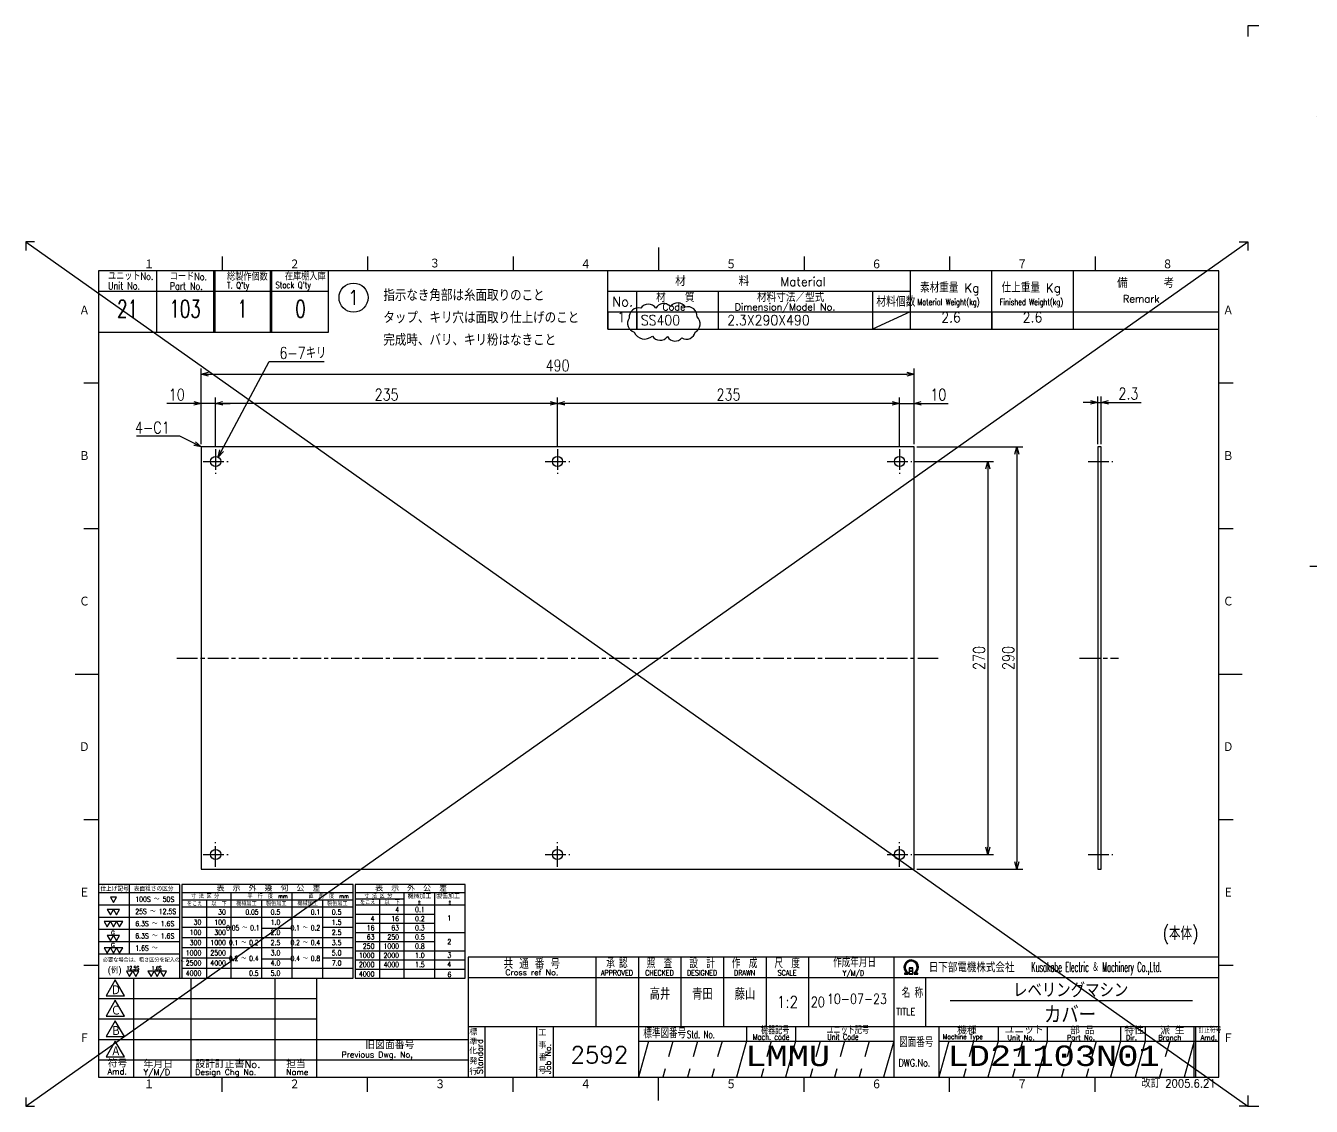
# Model space of a CAD drawing. Extents: x 0 to 1890, y 0 to 742.
# Drawn here: x 0 to 884, y 0 to 742 of the extents above; entities that cross this region are included whole.
import ezdxf
from ezdxf.enums import TextEntityAlignment as Align

# ---------------------------------------------------------------- set-up
doc = ezdxf.new("R2010")
doc.units = 0
doc.header["$LTSCALE"] = 2.82842
doc.linetypes.add('GEN3A', pattern=[3.5, 2, -1.5])
doc.linetypes.add('GEN7A', pattern=[7.5, 5, -0.75, 1, -0.75])
doc.layers.get('0').update_dxf_attribs({"linetype": 'CONTINUOUS'})
doc.layers.get('DEFPOINTS').update_dxf_attribs({"linetype": 'CONTINUOUS'})
for name, color, linetype in [('2', 5, 'CONTINUOUS'), ('4', 3, 'CONTINUOUS'), ('5', 3, 'CONTINUOUS'), ('6', 52, 'CONTINUOUS'), ('7A', 4, 'GEN7A'), ('8', 1, 'CONTINUOUS'), ('RAHM2', 1, 'CONTINUOUS'), ('RAHM3', 52, 'CONTINUOUS')]:
    doc.layers.add(name, color=color, linetype=linetype)
doc.styles.add('DIMENSION', font='monotxt.shx', dxfattribs={"bigfont": 'bigfont.shx'})
doc.styles.get("Standard").update_dxf_attribs({"font": 'romans.shx', "width": 0.8, "bigfont": 'extfont.shx'})
doc.dimstyles.new('GEN-ISO', dxfattribs={"dimscale": 2, "dimtxt": 4, "dimasz": 2.5, "dimexe": 2, "dimexo": 1, "dimgap": 1, "dimtad": 3, "dimdec": 3, "dimrnd": 0.001, "dimdsep": 46, "dimtxsty": 'Standard', "dimblk": 'OPEN30', "dimcen": 0, "dimclrt": 52, "dimadec": 0, "dimazin": 0, "dimtp": 0.1, "dimtm": 0.1, "dimtfac": 0.6, "dimtdec": 3, "dimtmove": 0, "dimatfit": 3, "dimldrblk": 'OPEN30', "dimfxl": 1, "dimarcsym": 0})

# ---------------------------------------------------------------- blocks, each defined once
blk = doc.blocks.new('1A3ﾌﾞﾋﾝ')
at = {"layer": 'RAHM2', "color": 5, "linetype": 'Continuous'}
for p, q in [((3, 297), (0, 297)), ((0, 297), (0, 294)), ((417, 297), (420, 297)), ((420, 297), (420, 294)), ((217.5, 295), (217.5, 287)), ((67.5, 292), (67.5, 287)), ((117.5, 292), (117.5, 287)), ((167.5, 292), (167.5, 287)), ((267.5, 292), (267.5, 287)), ((317.5, 292), (317.5, 287)), ((367.5, 292), (367.5, 287)), ((410, 287), (25, 287)), ((25, 287), (25, 10)), ((104, 266), (104, 287)), ((410, 10), (410, 287)), ((25, 266), (64.5, 266)), ((64.5, 266), (104, 266)), ((20, 248.5), (25, 248.5)), ((410, 248.5), (415, 248.5)), ((20, 198.5), (25, 198.5)), ((410, 198.5), (415, 198.5)), ((17, 148.5), (25, 148.5)), ((410, 148.5), (418, 148.5)), ((20, 98.5), (25, 98.5)), ((410, 98.5), (415, 98.5)), ((20, 48.5), (25, 48.5)), ((410, 48.5), (415, 48.5)), ((25, 10), (410, 10)), ((67.5, 5), (67.5, 10)), ((117.5, 5), (117.5, 10)), ((217.5, 2), (217.5, 10)), ((267.5, 5), (267.5, 10)), ((317.5, 5), (317.5, 10)), ((367.5, 5), (367.5, 10)), ((0, 3), (0, 0)), ((0, 0), (3, 0)), ((420, 0), (417, 0)), ((420, 3), (420, 0))]:
    blk.add_line(p, q, dxfattribs=at)
at = {"layer": 'RAHM2', "color": 7, "linetype": 'Continuous'}
for p, q in [((45, 287), (45, 266)), ((64.5, 287), (64.5, 266)), ((65, 287), (65, 266)), ((84, 287), (84, 266)), ((84.5, 287), (84.5, 266)), ((200, 267), (200, 287)), ((304, 287), (304, 267)), ((332, 267), (332, 287)), ((360, 287), (360, 267)), ((25, 280), (64.5, 280)), ((64.5, 280), (104, 280)), ((200, 280), (304, 280)), ((210, 267), (210, 280)), ((238, 280), (238, 267)), ((291, 280), (291, 267)), ((200, 273), (410, 273)), ((304, 273), (291, 267)), ((200, 267), (410, 267)), ((195.93, 51.26), (195.93, 27.42)), ((210.55, 51.26), (210.55, 10)), ((225.18, 51.26), (225.18, 27.42)), ((239.8, 51.26), (239.8, 27.42)), ((254.43, 51.26), (254.43, 27.42)), ((269.05, 51.26), (269.05, 27.42)), ((298.3, 51.26), (298.3, 10)), ((25, 44), (100, 44)), ((37, 44), (37, 10)), ((56.8, 44), (56.8, 10)), ((85.6, 44), (85.6, 10)), ((100, 10), (100, 44)), ((152.05, 44.26), (410, 44.26)), ((269.05, 44.26), (269.05, 27.42)), ((298.3, 44.26), (298.3, 44.26)), ((309.17, 44.26), (309.17, 27.42)), ((25, 37), (100, 37)), ((25, 30), (100, 30)), ((152.05, 27.42), (410, 27.42)), ((157.77, 27.42), (157.77, 10)), ((175.59, 27.42), (175.59, 10)), ((181.3, 27.42), (181.3, 10)), ((247.73, 27.42), (247.73, 22.42)), ((264.59, 27.42), (264.59, 22.42)), ((313.83, 27.42), (313.83, 10)), ((334.15, 27.42), (334.15, 22.42)), ((351, 27.42), (351, 22.42)), ((376.29, 27.42), (376.29, 22.42)), ((384.72, 27.42), (384.72, 22.42)), ((401.57, 10), (401.57, 27.42)), ((402.07, 10), (402.07, 27.42)), ((25, 23), (100, 23)), ((100, 23), (152.05, 23)), ((210.55, 22.42), (298.3, 22.42)), ((313.83, 22.42), (410, 22.42)), ((25, 16), (100, 16)), ((100, 16), (152.05, 16)), ((167.5, 5), (167.5, 10))]:
    blk.add_line(p, q, dxfattribs=at)
at = {"layer": 'RAHM2', "color": 3, "linetype": 'Continuous'}
for p, q in [((317.73, 36.35), (401.03, 36.35)), ((214.02, 22.42), (210.55, 10)), ((247.73, 22.42), (244.26, 10)), ((264.59, 22.42), (261.12, 10)), ((298.3, 22.42), (294.83, 10)), ((334.15, 22.42), (330.68, 10)), ((351, 22.42), (347.54, 10)), ((376.29, 22.42), (372.82, 10)), ((384.72, 22.42), (381.25, 10))]:
    blk.add_line(p, q, dxfattribs=at)
at = {"layer": 'RAHM2', "color": 3, "linetype": 'GEN3A'}
for p, q in [((222.44, 22.42), (218.98, 10)), ((230.87, 22.42), (227.41, 10)), ((239.3, 22.42), (235.84, 10)), ((256.16, 22.42), (252.69, 10)), ((273.01, 22.42), (269.55, 10)), ((281.44, 22.42), (277.98, 10)), ((289.87, 22.42), (286.41, 10)), ((325.72, 22.42), (322.25, 10)), ((342.57, 22.42), (339.11, 10)), ((359.43, 22.42), (355.97, 10)), ((367.86, 22.42), (364.39, 10)), ((393.14, 22.42), (389.68, 10))]:
    blk.add_line(p, q, dxfattribs=at)
at = {"layer": 'RAHM2', "color": 5, "linetype": 'Continuous'}
blk.add_lwpolyline([(410, 51.26), (152.05, 51.26), (152.05, 10)], dxfattribs=at)
at = {"layer": 'RAHM2', "color": 7, "linetype": 'Continuous'}
for points in [[(302.02, 45.4), (303.22, 45.4), (303.22, 46.01)], [(303.62, 47.51), (303.62, 45.4), (304.92, 45.4), (304.92, 47.51), (303.62, 47.51)], [(303.77, 47.36), (303.77, 46.53), (304.77, 46.53), (304.77, 47.36), (303.77, 47.36)], [(304.77, 46.38), (304.77, 45.55), (303.77, 45.55), (303.77, 46.38), (304.77, 46.38)], [(305.32, 45.98), (305.32, 45.4), (306.58, 45.4), (306.58, 45.75), (305.85, 45.75), (305.85, 45.8)], [(302.02, 45.58), (302.97, 45.58), (302.97, 45.91)], [(302.72, 45.82), (302.72, 45.75), (302.02, 45.75), (302.02, 45.4)], [(305.57, 45.87), (305.57, 45.58), (306.58, 45.58)]]:
    blk.add_lwpolyline(points, dxfattribs=at)
for points in [[(30.79, 43.41), (27.65, 37.97), (33.92, 37.97)], [(30.79, 36.41), (27.65, 30.97), (33.92, 30.97)], [(30.79, 29.41), (27.65, 23.97), (33.92, 23.97)], [(30.79, 22.41), (27.65, 16.97), (33.92, 16.97)]]:
    blk.add_lwpolyline(points, close=True, dxfattribs=at)
at = {"layer": 'RAHM2', "color": 3, "linetype": 'Continuous'}
for points in [[(317.29, 22.42), (313.83, 10)], [(401.57, 22.42), (401.57, 22.42), (398.11, 10)]]:
    blk.add_lwpolyline(points, dxfattribs=at)
at = {"layer": 'RAHM2', "color": 7, "linetype": 'Continuous'}
for radius, start, end in [(2.5, 308.2706, 230.8952), (2.28, 303.9949, 234.4013), (2.06, 299.8294, 238.4756)]:
    blk.add_arc((304.3, 47.76), radius, start, end, dxfattribs=at)
at = {"layer": '4', "width": 0.9}
blk.add_text('改訂 2005.6.21', height=2.8, dxfattribs=at).set_placement((408.91, 6.44), align=Align.RIGHT)
at = {"layer": 'RAHM2', "color": 5, "linetype": 'Continuous'}
for s, p in [('１', (40.6, 287.58)), ('２', (90.6, 287.58)), ('４', (190.6, 287.58)), ('５', (240.6, 287.58)), ('６', (290.6, 287.58)), ('７', (340.6, 287.58)), ('８', (390.6, 287.58)), ('Ａ', (18.36, 271.74)), ('Ａ', (411.44, 271.74)), ('Ｂ', (18.36, 221.74)), ('Ｂ', (411.44, 221.74)), ('Ｃ', (18.36, 171.74)), ('Ｃ', (411.44, 171.74)), ('Ｄ', (18.36, 121.74)), ('Ｄ', (411.44, 121.74)), ('Ｅ', (18.36, 71.74)), ('Ｅ', (411.44, 71.74)), ('Ｆ', (18.36, 21.74)), ('Ｆ', (411.44, 21.74)), ('１', (40.6, 5.87)), ('２', (90.6, 5.87)), ('３', (140.6, 5.87)), ('４', (190.6, 5.87)), ('５', (240.6, 5.87)), ('６', (290.6, 5.87)), ('７', (340.6, 5.87))]:
    blk.add_text(s, height=3.31, dxfattribs=at).set_placement(p)
blk.add_text('３', height=3.31, dxfattribs=at).set_placement((140.6, 289.58), align=Align.MIDDLE)
at = {"layer": 'RAHM2', "color": 7, "linetype": 'Continuous'}
for s, height, width, p in [('ユニットNo.', 2.5, 0.8, (28.29, 283.92)), ('コードNo.', 2.5, 0.8, (49.52, 283.81)), ('総製作個数', 2.5, 0.8, (69.17, 283.72)), ('在庫棚入庫', 2.5, 0.8, (89.08, 283.82)), ('Unit No.', 2.5, 0.8, (28.29, 280.64)), ('Part No.', 2.5, 0.8, (49.52, 280.53)), ("T. Q'ty", 2.2, 0.8, (69.17, 280.96)), ("Stock Q'ty", 2.2, 0.8, (85.8, 281.06)), ('材料個数', 3, 0.8, (292.32, 274.79)), ('Material Weight(kg)', 2.2, 0.68, (306.37, 275.25)), ('Finished Weight(kg)', 2.2, 0.68, (334.74, 275.25)), ('作成年月日', 3, 0.7, (277.49, 47.82)), ('Kusakabe Electric ＆ Machinery Co.,Ltd.', 3.3108, 0.5, (345.56, 46.19)), ('Y/M/D', 1.8, 0.8, (280.79, 44.87)), ('名 称', 3, 0.7, (301.06, 37.33)), ('20', 3.5, 0.8, (269.81, 34.08)), ('TITLE', 2.5, 0.8, (299.18, 31.25)), ('標準図番号', 3, 0.7, (212.26, 23.44)), ('Std. No.', 2.5, 0.7, (227.23, 23.44)), ('Mach. code', 2, 0.7, (249.86, 22.83)), ('機器記号', 2.5, 0.7, (252.65, 24.77)), ('ユニット記号', 2.5, 0.7, (275.14, 24.85)), ('Unit Code', 2, 0.7, (275.45, 22.83)), ('Machine Type', 1.7, 0.9, (315.15, 23.05)), ('訂正符号', 2, 0.7, (403.01, 25.16)), ('図面番号', 3, 0.7, (300.15, 20.37))]:
    blk.add_text(s, height=height, dxfattribs=dict(at, width=width)).set_placement(p)
for s, height, p in [('材\u3000\u3000\u3000\u3000\u3000料', 3.311, (223.18, 281.82)), ('Material', 3, (259.34, 281.82)), ('素材重量 Kg', 3, (307.35, 279.63)), ('仕上重量 Kg', 3, (335.35, 279.63)), ('備     考', 3.311, (375.08, 281.21)), ('材\u3000\u3000質', 3, (216.68, 276.39)), ('材料寸法／型式', 3, (251.33, 276.39)), ('No.', 3.311, (201.5, 274.82)), ('Code', 2.4, (218.82, 273.45)), ('Dimension/Model No.', 2.4, (243.65, 273.45)), ('Remark', 2.5, (377.03, 276.16)), ('Ｄ', 3.2, (29.23, 38.2)), ('Ｃ', 3.2, (29.23, 31.2)), ('Ｂ', 3.2, (29.23, 24.2)), ('標', 2, (152.44, 24.43)), ('工', 2, (176.15, 24.24)), ('機種', 2.4, (320.08, 24.76)), ('ユニット', 2.4, (336.39, 24.96)), ('部 品', 2.4, (358.93, 24.79)), ('特性', 2.4, (377.55, 24.78)), ('派 生', 2.4, (389.89, 24.72)), ('旧図面番号', 2.5, (116.71, 19.69)), ('準', 2, (152.47, 21.11)), ('事', 2, (176.17, 19.92)), ('Unit No.', 1.7, (337.39, 22.76)), ('Part No.', 1.7, (357.81, 22.76)), ('Dir.', 1.7, (378.09, 22.76)), ('Branch', 1.7, (389.24, 22.76)), ('Amd.', 1.7, (403.74, 22.76)), ('Ａ', 3.2, (29.23, 17.2)), ('Previous Dwg. No,', 2, (108.5, 16.75)), ('化', 2, (152.37, 17.95)), ('番', 2, (176.31, 15.76)), ('符号', 2.5, (28.17, 13.37)), ('年月日', 2.5, (40.49, 13.14)), ('設計訂正書No.', 2.5, (58.29, 13.18)), ('担当', 2.5, (89.5, 13.18)), ('発', 2, (152.46, 14.47)), ('Amd.', 2, (28.17, 10.93)), ('Y/M/D', 2, (40.49, 10.7)), ('Design Chg No.', 2, (58.29, 10.75)), ('Name', 2, (89.5, 10.75)), ('行', 2, (152.46, 10.82)), ('号', 2, (176.11, 11.28))]:
    blk.add_text(s, height=height, dxfattribs=at).set_placement(p)
for s, height, p in [('共 通 番 号', 3, (173.93, 49.14)), ('Cross ref No.', 2, (173.93, 46.01))]:
    blk.add_text(s, height=height, dxfattribs=at).set_placement(p, align=Align.MIDDLE)
for s, height, width, p in [('承 認', 3, 0.7, (203.18, 49.35)), ('照  査', 3, 0.7, (217.8, 49.35)), ('設  計', 3, 0.7, (232.43, 49.35)), ('作  成', 3, 0.7, (247.05, 49.35)), ('尺  度', 3, 0.7, (261.67, 49.35)), ('APPROVED', 1.8, 0.8, (203.18, 45.85)), ('CHECKED', 1.8, 0.8, (217.8, 45.85)), ('DESIGNED', 1.8, 0.8, (232.43, 45.85)), ('DRAWN', 1.8, 0.8, (247.05, 45.85)), ('SCALE', 1.8, 0.8, (261.67, 45.85)), ('DWG.No.', 2.5, 0.8, (305.41, 14.96))]:
    blk.add_text(s, height=height, dxfattribs=dict(at, width=width)).set_placement(p, align=Align.MIDDLE)
at = {"layer": 'RAHM2', "color": 7, "linetype": 'Continuous', "width": 0.844147}
blk.add_text('日下部電機株式会社', height=3.311, dxfattribs=at).set_placement((310.35, 46.06), (339.79, 46.06), align=Align.FIT)
at = {"layer": 'RAHM2', "color": 7, "linetype": 'Continuous'}
for s, p in [('Standard', (157.07, 11.05)), ('Job No.', (180.5, 11.05))]:
    blk.add_text(s, height=2, rotation=90, dxfattribs=at).set_placement(p)
at = {"layer": 'RAHM2', "color": 5, "linetype": 'Continuous', "width": 0.7}
for tag, p in [('HEADER3', (35, 274.01)), ('HEADER4', (54.75, 274)), ('HEADER15', (74.49, 274)), ('HEADER16', (94.43, 274))]:
    blk.add_attdef(tag, text='', height=6, dxfattribs=at).set_placement(p, align=Align.MIDDLE)
at = {"layer": 'RAHM2', "color": 7, "linetype": 'Continuous'}
blk.add_attdef('HEADER5', text='', height=2.5, dxfattribs=at).set_placement((63.69, 267.1), align=Align.BOTTOM_RIGHT)
for tag, height, width, p in [('HEADER1', 5, 0.9, (359.12, 40.15)), ('HEADER25', 3.2, 0.63, (46.91, 40.38)), ('HEADER23', 3.33, 0.8, (71.4, 40.2)), ('HEADER24', 3.5, 0.8, (92.57, 40.22)), ('HEADER7', 5, 0.8, (174.38, 35.8)), ('GEN-TITLE-SCA', 4, 0.85, (261.79, 35.85)), ('HEADER22', 3.2, 0.63, (46.91, 33.38)), ('HEADER20', 3.33, 0.8, (71.4, 33.2)), ('HEADER21', 3.5, 0.8, (92.57, 33.22)), ('HEADER2', 6, 0.9, (358.89, 31.68)), ('HEADER19', 3.2, 0.63, (46.91, 26.38)), ('HEADER17', 3.33, 0.8, (71.4, 26.2)), ('HEADER18', 3.5, 0.8, (92.57, 26.22)), ('HEADER11', 3.2, 0.63, (46.91, 19.38)), ('HEADER9', 3.33, 0.8, (71.4, 19.2)), ('HEADER10', 3.5, 0.8, (92.57, 19.22)), ('HEADER14', 3.31, 0.8, (126.54, 12.82))]:
    blk.add_attdef(tag, text='', height=height, dxfattribs=dict(at, width=width)).set_placement(p, align=Align.MIDDLE)
for tag, p in [('HEADER27', (232.45, 36.09)), ('HEADER26', (247.07, 36.09))]:
    blk.add_attdef(tag, text='', height=4, dxfattribs=at).set_placement(p, align=Align.MIDDLE)
at = {"layer": 'RAHM2', "color": 7, "linetype": 'Continuous', "width": 0.8}
blk.add_attdef('GEN-TITLE-DAT', text='', height=3.5, dxfattribs=at).set_placement((275.35, 34.1), align=Align.BOTTOM_LEFT)
at = {"layer": 'RAHM2', "color": 5, "linetype": 'Continuous'}
blk.add_attdef('HEADER6', text='', height=5.8, dxfattribs=at).set_placement((207.09, 13.03), align=Align.BOTTOM_RIGHT)
at = {"layer": 'RAHM2', "color": 5, "linetype": 'Continuous', "style": 'DIMENSION', "width": 1.2}
for tag, p in [('HEADER13', (213.56, 11.75)), ('HEADER12', (247.26, 11.72)), ('GEN-TITLE-DWG', (316.79, 11.74))]:
    blk.add_attdef(tag, text='', height=7.02, dxfattribs=at).set_placement(p, align=Align.BOTTOM_LEFT)
at = {"layer": 'RAHM2', "color": 5, "linetype": 'Continuous', "style": 'DIMENSION'}
blk.add_attdef('HEADER8', text='', height=7.02, dxfattribs=at).set_placement((408.58, 11.71), align=Align.BOTTOM_RIGHT)
blk = doc.blocks.new('_Open30')
at = {"color": 0, "linetype": 'ByBlock', "lineweight": -2}
for p, q in [((-1, 0.27), (0, 0)), ((0, 0), (-1, -0.27)), ((0, 0), (-1, 0))]:
    blk.add_line(p, q, dxfattribs=at)
blk = doc.blocks.new('*D4')
at = {"layer": '5', "color": 0, "lineweight": -2, "transparency": 16777216}
for p, q in [((612.55, 453.02), (685.29, 453.02)), ((681.29, 448.02), (681.29, 168.02)), ((612.55, 163.02), (685.29, 163.02))]:
    blk.add_line(p, q, dxfattribs=at)
at = {"layer": 'DEFPOINTS', "color": 0, "transparency": 16777216}
for p in [(610.55, 453.02), (610.55, 163.02), (681.29, 163.02)]:
    blk.add_point(p, dxfattribs=at)
at = {"layer": '5', "color": 0, "lineweight": -2, "transparency": 16777216, "xscale": 5, "yscale": 5, "zscale": 5}
for p, rotation in [((681.29, 453.02), 90), ((681.29, 163.02), 270)]:
    blk.add_blockref('_Open30', p, dxfattribs=dict(at, rotation=rotation))
at = {"layer": '5', "color": 52, "transparency": 16777216, "insert": (675.29, 308.02), "char_height": 8, "attachment_point": 5, "rotation": 90}
blk.add_mtext('290', dxfattribs=at)
blk = doc.blocks.new('*D5')
at = {"layer": '5', "color": 0, "lineweight": -2, "transparency": 16777216}
for p, q in [((611.05, 443.02), (665.29, 443.02)), ((661.29, 438.02), (661.29, 178.02)), ((611.05, 173.02), (665.29, 173.02))]:
    blk.add_line(p, q, dxfattribs=at)
at = {"layer": 'DEFPOINTS', "color": 0, "transparency": 16777216}
for p in [(609.05, 443.02), (609.05, 173.02), (661.29, 173.02)]:
    blk.add_point(p, dxfattribs=at)
at = {"layer": '5', "color": 0, "lineweight": -2, "transparency": 16777216, "xscale": 5, "yscale": 5, "zscale": 5}
for p, rotation in [((661.29, 443.02), 90), ((661.29, 173.02), 270)]:
    blk.add_blockref('_Open30', p, dxfattribs=dict(at, rotation=rotation))
at = {"layer": '5', "color": 52, "transparency": 16777216, "insert": (655.29, 308.02), "char_height": 8, "attachment_point": 5, "rotation": 90}
blk.add_mtext('270', dxfattribs=at)
blk = doc.blocks.new('*D6')
at = {"layer": '5', "color": 0, "lineweight": -2, "transparency": 16777216}
for p, q in [((736.91, 455.02), (736.91, 487.69)), ((739.21, 455.02), (739.21, 487.69)), ((731.91, 483.69), (726.91, 483.69)), ((736.91, 483.69), (739.21, 483.69)), ((744.21, 483.69), (766.62, 483.69))]:
    blk.add_line(p, q, dxfattribs=at)
at = {"layer": 'DEFPOINTS', "color": 0, "transparency": 16777216}
for p in [(739.21, 483.69), (736.91, 453.02), (739.21, 453.02)]:
    blk.add_point(p, dxfattribs=at)
at = {"layer": '5', "color": 0, "lineweight": -2, "transparency": 16777216, "xscale": 5, "yscale": 5, "zscale": 5}
blk.add_blockref('_Open30', (736.91, 483.69), dxfattribs=at)
at = {"layer": '5', "color": 0, "lineweight": -2, "transparency": 16777216, "xscale": 5, "yscale": 5, "zscale": 5, "rotation": 180}
blk.add_blockref('_Open30', (739.21, 483.69), dxfattribs=at)
at = {"layer": '5', "color": 52, "transparency": 16777216, "insert": (757.92, 489.69), "char_height": 8, "attachment_point": 5}
blk.add_mtext('2.3', dxfattribs=at)
blk = doc.blocks.new('*D7')
at = {"layer": '5', "color": 0, "lineweight": -2, "transparency": 16777216}
for p, q in [((600.55, 453.52), (600.55, 487.02)), ((610.55, 455.02), (610.55, 487.02)), ((595.55, 483.02), (590.55, 483.02)), ((600.55, 483.02), (610.55, 483.02)), ((615.55, 483.02), (634, 483.02))]:
    blk.add_line(p, q, dxfattribs=at)
at = {"layer": 'DEFPOINTS', "color": 0, "transparency": 16777216}
for p in [(610.55, 483.02), (600.55, 451.52), (610.55, 453.02)]:
    blk.add_point(p, dxfattribs=at)
at = {"layer": '5', "color": 0, "lineweight": -2, "transparency": 16777216, "xscale": 5, "yscale": 5, "zscale": 5}
blk.add_blockref('_Open30', (600.55, 483.02), dxfattribs=at)
at = {"layer": '5', "color": 0, "lineweight": -2, "transparency": 16777216, "xscale": 5, "yscale": 5, "zscale": 5, "rotation": 180}
blk.add_blockref('_Open30', (610.55, 483.02), dxfattribs=at)
at = {"layer": '5', "color": 52, "transparency": 16777216, "insert": (627.28, 489.02), "char_height": 8, "attachment_point": 5}
blk.add_mtext('10', dxfattribs=at)
blk = doc.blocks.new('*D8')
at = {"layer": '5', "color": 0, "lineweight": -2, "transparency": 16777216}
for p, q in [((365.55, 453.52), (365.55, 487.02)), ((600.55, 453.52), (600.55, 487.02)), ((595.55, 483.02), (370.55, 483.02))]:
    blk.add_line(p, q, dxfattribs=at)
at = {"layer": 'DEFPOINTS', "color": 0, "transparency": 16777216}
for p in [(365.55, 483.02), (365.55, 451.52), (600.55, 451.52)]:
    blk.add_point(p, dxfattribs=at)
at = {"layer": '5', "color": 0, "lineweight": -2, "transparency": 16777216, "xscale": 5, "yscale": 5, "zscale": 5, "rotation": 180}
blk.add_blockref('_Open30', (365.55, 483.02), dxfattribs=at)
at = {"layer": '5', "color": 0, "lineweight": -2, "transparency": 16777216, "xscale": 5, "yscale": 5, "zscale": 5}
blk.add_blockref('_Open30', (600.55, 483.02), dxfattribs=at)
at = {"layer": '5', "color": 52, "transparency": 16777216, "insert": (483.05, 489.02), "char_height": 8, "attachment_point": 5}
blk.add_mtext('235', dxfattribs=at)
blk = doc.blocks.new('*D9')
at = {"layer": '5', "color": 0, "lineweight": -2, "transparency": 16777216}
for p, q in [((130.55, 453.52), (130.55, 487.02)), ((365.55, 453.52), (365.55, 487.02)), ((360.55, 483.02), (135.55, 483.02))]:
    blk.add_line(p, q, dxfattribs=at)
at = {"layer": 'DEFPOINTS', "color": 0, "transparency": 16777216}
for p in [(130.55, 483.02), (130.55, 451.52), (365.55, 451.52)]:
    blk.add_point(p, dxfattribs=at)
at = {"layer": '5', "color": 0, "lineweight": -2, "transparency": 16777216, "xscale": 5, "yscale": 5, "zscale": 5, "rotation": 180}
blk.add_blockref('_Open30', (130.55, 483.02), dxfattribs=at)
at = {"layer": '5', "color": 0, "lineweight": -2, "transparency": 16777216, "xscale": 5, "yscale": 5, "zscale": 5}
blk.add_blockref('_Open30', (365.55, 483.02), dxfattribs=at)
at = {"layer": '5', "color": 52, "transparency": 16777216, "insert": (248.05, 489.02), "char_height": 8, "attachment_point": 5}
blk.add_mtext('235', dxfattribs=at)
blk = doc.blocks.new('*D10')
at = {"layer": '5', "color": 0, "lineweight": -2, "transparency": 16777216}
for p, q in [((120.55, 455.02), (120.55, 487.02)), ((130.55, 453.52), (130.55, 487.02)), ((115.55, 483.02), (97.1, 483.02)), ((130.55, 483.02), (120.55, 483.02)), ((135.55, 483.02), (140.55, 483.02))]:
    blk.add_line(p, q, dxfattribs=at)
at = {"layer": 'DEFPOINTS', "color": 0, "transparency": 16777216}
for p in [(120.55, 483.02), (120.55, 453.02), (130.55, 451.52)]:
    blk.add_point(p, dxfattribs=at)
at = {"layer": '5', "color": 0, "lineweight": -2, "transparency": 16777216, "xscale": 5, "yscale": 5, "zscale": 5}
blk.add_blockref('_Open30', (120.55, 483.02), dxfattribs=at)
at = {"layer": '5', "color": 0, "lineweight": -2, "transparency": 16777216, "xscale": 5, "yscale": 5, "zscale": 5, "rotation": 180}
blk.add_blockref('_Open30', (130.55, 483.02), dxfattribs=at)
at = {"layer": '5', "color": 52, "transparency": 16777216, "insert": (103.83, 489.02), "char_height": 8, "attachment_point": 5}
blk.add_mtext('10', dxfattribs=at)
blk = doc.blocks.new('*D11')
at = {"layer": '5', "color": 0, "lineweight": -2, "transparency": 16777216}
for p, q in [((120.55, 455.02), (120.55, 507.02)), ((610.55, 455.02), (610.55, 507.02)), ((125.55, 503.02), (605.55, 503.02))]:
    blk.add_line(p, q, dxfattribs=at)
at = {"layer": 'DEFPOINTS', "color": 0, "transparency": 16777216}
for p in [(610.55, 503.02), (120.55, 453.02), (610.55, 453.02)]:
    blk.add_point(p, dxfattribs=at)
at = {"layer": '5', "color": 0, "lineweight": -2, "transparency": 16777216, "xscale": 5, "yscale": 5, "zscale": 5, "rotation": 180}
blk.add_blockref('_Open30', (120.55, 503.02), dxfattribs=at)
at = {"layer": '5', "color": 0, "lineweight": -2, "transparency": 16777216, "xscale": 5, "yscale": 5, "zscale": 5}
blk.add_blockref('_Open30', (610.55, 503.02), dxfattribs=at)
at = {"layer": '5', "color": 52, "transparency": 16777216, "insert": (365.55, 509.02), "char_height": 8, "attachment_point": 5}
blk.add_mtext('490', dxfattribs=at)
blk = doc.blocks.new('STDBUHIN')
at = {"color": 7}
for p, q in [((0, 0), (0, -6)), ((10, 0), (10, -6)), ((38, 0), (38, -6)), ((91, 0), (91, -6)), ((104, 0), (104, -6)), ((132, 0), (132, -6)), ((160, 0), (160, -6)), ((0, -6), (210, -6))]:
    blk.add_line(p, q, dxfattribs=at)
at = {"layer": 'RAHM3', "color": 7, "width": 0.9}
for tag, p in [('1GENST', (4.710911, -4.609434)), ('4GENST', (96.434633, -4.658422)), ('5GENST', (118, -4.729)), ('6GENST', (146, -4.729))]:
    blk.add_attdef(tag, text='', height=3.5, dxfattribs=at).set_placement(p, align=Align.BOTTOM_CENTER)
at = {"layer": 'RAHM3', "color": 7}
for tag, p, width in [('2GENST', (11.373533, -4.658422), 0.8), ('3GENST', (41.070972, -4.658422), 0.8), ('7GENST', (162.759538, -4.671383), 0.9)]:
    blk.add_attdef(tag, p, '', height=3.5, dxfattribs=dict(at, width=width))
blk = doc.blocks.new('GENBALLOON1')
blk.add_circle((0, 0), 5)
at = {"flags": 1}
blk.add_attdef('GEN_PARENT', text='', height=2.5, dxfattribs=at).set_placement((0, 0), align=Align.MIDDLE)
blk.add_attdef('REF_NO', text='', height=3.5).set_placement((0, 0), align=Align.MIDDLE)
at = {"color": 7, "flags": 1}
for tag, p in [('5GENINF', (6.43, 0.96)), ('6GENINF', (6.43, 0.63)), ('7GENINF', (6.43, 0.3)), ('8GENINF', (6.43, -0.04)), ('9GENINF', (6.43, -0.37)), ('3GENINF', (6.43, -2.34)), ('4GENINF', (6.43, -2.67)), ('10GENINF', (6.43, -0.7)), ('11GENINF', (6.43, -1)), ('12GENINF', (6.43, -1.34)), ('13GENINF', (6.43, -1.67)), ('14GENINF', (6.43, -2)), ('15GENINF', (6.43, -3)), ('16GENINF', (6.43, -3.34)), ('17GENINF', (6.43, -3.7)), ('18GENINF', (6.43, -4.04)), ('19GENINF', (6.43, -4.37)), ('20GENINF', (6.43, -4.7)), ('21GENINF', (6.43, -5.04)), ('22GENINF', (6.43, -5.37))]:
    blk.add_attdef(tag, p, '', height=0.2, dxfattribs=at)
blk = doc.blocks.new('A$C0E17200B')
for p, q in [((10.5, 32.2), (10.5, 8.4)), ((0, 29.4), (28, 29.4)), ((28.7, 29.4), (87.5, 29.4)), ((28.7, 26.95), (87.5, 26.95)), ((37.1, 26.95), (37.1, 0)), ((45.5, 29.4), (45.5, 0)), ((56, 26.95), (56, 0)), ((66.5, 29.4), (66.5, 0)), ((77, 26.95), (77, 0)), ((88.2, 29.4), (126, 29.4)), ((88.2, 27.3), (105, 27.3)), ((96.6, 27.3), (96.6, 0)), ((105, 29.4), (105, 0)), ((115.5, 29.4), (115.5, 0)), ((28.7, 24.5), (87.5, 24.5)), ((88.2, 25.2), (126, 25.2)), ((0, 8.4), (28, 8.4))]:
    blk.add_line(p, q)
for points in [[(5.16, 26.02), (6.22, 27.86), (4.1, 27.86), (5.16, 26.02)], [(4.1, 21.82), (5.16, 23.66), (3.04, 23.66), (4.1, 21.82)], [(6.22, 21.82), (7.28, 23.66), (5.16, 23.66), (6.22, 21.82)], [(3.04, 17.62), (4.1, 19.46), (1.98, 19.46), (3.04, 17.62)], [(5.16, 17.62), (6.22, 19.46), (4.1, 19.46), (5.16, 17.62)], [(7.28, 17.62), (8.35, 19.46), (6.22, 19.46), (7.28, 17.62)], [(4.1, 12.86), (5.16, 14.69), (3.04, 14.69), (4.1, 12.86)], [(6.22, 12.86), (7.28, 14.69), (5.16, 14.69), (6.22, 12.86)], [(3.04, 8.66), (4.1, 10.49), (1.98, 10.49), (3.04, 8.66)], [(5.16, 8.66), (6.22, 10.49), (4.1, 10.49), (5.16, 8.66)], [(7.28, 8.66), (8.35, 10.49), (6.22, 10.49), (7.28, 8.66)], [(10.7, 0.61), (11.76, 2.45), (9.63, 2.45), (10.7, 0.61)], [(12.82, 0.61), (13.88, 2.45), (11.76, 2.45), (12.82, 0.61)], [(18.07, 0.61), (19.13, 2.45), (17.01, 2.45), (18.07, 0.61)], [(20.19, 0.61), (21.26, 2.45), (19.13, 2.45), (20.19, 0.61)], [(22.32, 0.61), (23.38, 2.45), (21.26, 2.45), (22.32, 0.61)]]:
    blk.add_lwpolyline(points, close=True)
at = {"layer": '2'}
for points in [[(0, 0), (28, 0), (28, 32.2), (0, 32.2)], [(28.7, 0), (87.5, 0), (87.5, 32.2), (28.7, 32.2)], [(88.2, 0), (126, 0), (126, 32.2), (88.2, 32.2)]]:
    blk.add_lwpolyline(points, close=True, dxfattribs=at)
at = {"layer": '4'}
for p, q in [((0, 25.2), (28, 25.2)), ((0, 21), (28, 21)), ((28.7, 21), (87.5, 21)), ((88.2, 22.05), (115.5, 22.05)), ((88.2, 18.9), (115.5, 18.9)), ((0, 16.8), (28, 16.8)), ((28.7, 17.5), (45.5, 17.5)), ((28.7, 14), (87.5, 14)), ((56, 17.15), (66.5, 17.15)), ((77, 17.5), (87.5, 17.5)), ((88.2, 15.75), (126, 15.75)), ((0, 12.6), (28, 12.6)), ((28.7, 10.5), (87.5, 10.5)), ((88.2, 12.6), (115.5, 12.6)), ((88.2, 9.45), (126, 9.45)), ((28.7, 7), (45.5, 7)), ((56, 6.65), (66.5, 6.65)), ((77, 7), (87.5, 7)), ((88.2, 6.3), (126, 6.3)), ((28.7, 3.5), (87.5, 3.5)), ((88.2, 3.15), (126, 3.15))]:
    blk.add_line(p, q, dxfattribs=at)
at = {"width": 0.9}
for s, height, p in [('仕上げ記号', 1.54, (5.53, 29.91)), ('表面粗さの区分', 1.54, (18.98, 29.91)), ('寸 法 区 分', 1.4, (36.67, 27.45)), ('平\u3000行\u3000度\u3000mm', 1.4, (58.11, 27.45)), ('直\u3000角\u3000度\u3000mm', 1.4, (79.11, 27.45)), ('をこえ', 1.4, (92.54, 25.38)), ('寸 法 区 分', 1.4, (96.17, 27.62)), ('以\u3000下', 1.4, (100.94, 25.38)), ('機械加工', 1.61, (110.35, 27.35)), ('%%P', 1.4, (110.27, 25.48)), ('製缶加工', 1.61, (120.13, 27.35)), ('%%P', 1.4, (120.77, 25.48)), ('をこえ', 1.4, (33.04, 24.85)), ('以\u3000下', 1.4, (41.44, 24.85)), ('機械加工', 1.4, (50.85, 24.93)), ('製缶加工', 1.4, (61.11, 24.93)), ('機械加工', 1.4, (71.85, 24.93)), ('製缶加工', 1.4, (82.11, 24.93))]:
    blk.add_text(s, height=height, dxfattribs=at).set_placement(p, align=Align.CENTER)
for s, p in [('表\u3000示\u3000外\u3000幾\u3000何\u3000公\u3000差', (58.43, 29.86)), ('表\u3000示\u3000外\u3000公\u3000差', (107.45, 29.86))]:
    blk.add_text(s, height=1.96).set_placement(p, align=Align.CENTER)
for s, height, width, p in [('100S ～ 50S', 1.75, 0.8, (12.64, 26.26)), ('25S ～ 12.5S', 1.75, 0.8, (12.64, 22.06)), ('0.1', 1.75, 0.8, (108.79, 22.73)), ('6.3S ～ 1.6S', 1.75, 0.8, (12.64, 17.86)), ('0.2', 1.75, 0.8, (108.79, 19.58)), ('0.3', 1.75, 0.8, (108.79, 16.43)), ('1', 1.75, 0.8, (119.92, 19.81)), ('6.3S ～ 1.6S', 1.75, 0.8, (12.64, 13.66)), ('0.5', 1.75, 0.8, (108.79, 13.28)), ('2', 1.75, 0.8, (119.92, 11.65)), ('1.6S ～ ', 1.75, 0.8, (12.64, 9.46)), ('0.8', 1.75, 0.8, (108.79, 10.13)), ('必要な場合は、粗さ区分を記入のこと', 1.4, 0.9, (1.56, 5.54)), ('1.0', 1.75, 0.8, (108.79, 6.98)), ('1.5', 1.75, 0.8, (108.79, 3.83)), ('3', 1.75, 0.8, (119.92, 7.04)), ('4', 1.75, 0.8, (119.92, 3.89)), ('(例)', 2, 0.9, (3.23, 1.73)), ('12.5S', 1.26, 0.8, (9.67, 2.83)), ('1.6S', 1.26, 0.8, (18.32, 2.83)), ('6', 1.75, 0.8, (119.92, 0.39))]:
    blk.add_text(s, height=height, dxfattribs=dict(width=width)).set_placement(p)
for s, width, p in [('30', 0.8, (43.8, 21.85)), ('0.05', 0.7, (55.02, 21.85)), ('0.5', 0.8, (62.51, 21.85)), ('0.1', 0.7, (76.19, 21.85)), ('0.5', 0.8, (83.51, 21.85)), ('4', 0.8, (103.3, 22.73)), ('30', 0.8, (35.35, 18.35)), ('100', 0.8, (43.8, 18.35)), ('0.05 ～ 0.1', 0.7, (55.36, 16.42)), ('1.0', 0.8, (62.51, 18.35)), ('0.1 ～ 0.2', 0.7, (76.19, 16.42)), ('1.5', 0.8, (83.51, 18.35)), ('16', 0.8, (94.85, 16.43)), ('4', 0.8, (94.85, 19.58)), ('63', 0.8, (103.3, 16.43)), ('16', 0.8, (103.3, 19.58)), ('100', 0.8, (35.35, 14.85)), ('300', 0.8, (43.8, 14.85)), ('2.0', 0.8, (62.51, 14.85)), ('2.5', 0.8, (83.51, 14.85)), ('63', 0.8, (94.85, 13.28)), ('250', 0.8, (103.3, 13.28)), ('1000', 0.8, (35.35, 7.85)), ('300', 0.8, (35.35, 11.35)), ('2500', 0.8, (43.8, 7.85)), ('1000', 0.8, (43.8, 11.35)), ('0.1 ～ 0.2', 0.7, (55.02, 11.35)), ('2.5', 0.8, (62.51, 11.35)), ('3.0', 0.8, (62.51, 7.85)), ('0.2 ～ 0.4', 0.7, (76.19, 11.35)), ('3.5', 0.8, (83.51, 11.35)), ('5.0', 0.8, (83.51, 7.85)), ('250', 0.8, (94.85, 10.13)), ('1000', 0.8, (103.3, 10.13)), ('2500', 0.8, (35.35, 4.35)), ('4000', 0.8, (43.8, 4.35)), ('0.2 ～ 0.4', 0.7, (55.02, 5.93)), ('4.0', 0.8, (62.51, 4.35)), ('0.4 ～ 0.8', 0.7, (76.19, 5.93)), ('7.0', 0.8, (83.51, 4.35)), ('2000', 0.8, (94.85, 3.83)), ('1000', 0.8, (94.85, 6.98)), ('2000', 0.8, (103.3, 6.98)), ('4000', 0.8, (103.3, 3.83)), ('4000', 0.8, (35.35, 0.85)), ('0.5', 0.7, (55.02, 0.85)), ('5.0', 0.8, (62.51, 0.85)), ('4000', 0.8, (94.85, 0.58))]:
    blk.add_text(s, height=1.75, dxfattribs=dict(width=width)).set_placement(p, align=Align.RIGHT)
for p in [(5.6, 14.89), (5.6, 10.69)]:
    blk.add_text('G', height=1.4).set_placement(p, align=Align.RIGHT)

msp = doc.modelspace()

# ---------------------------------------------------------------- linework, layer by layer
at = {"layer": '2'}
for p, q in [((610.5518, 453.0218), (120.5518, 453.0218)), ((120.5518, 453.0218), (120.5518, 163.0218)), ((610.5518, 163.0218), (610.5518, 453.0218)), ((120.5518, 163.0218), (610.5518, 163.0218))]:
    msp.add_line(p, q, dxfattribs=at)
msp.add_lwpolyline([(736.9115, 163.0218), (739.2115, 163.0218), (739.2115, 453.0218), (736.9115, 453.0218)], close=True, dxfattribs=at)
for centre in [(130.5518, 443.0218), (365.5518, 443.0218), (600.5518, 443.0218), (130.5518, 173.0218), (365.5518, 173.0218), (600.5518, 173.0218)]:
    msp.add_circle(centre, 3.5, dxfattribs=at)
at = {"layer": '7A'}
for p, q in [((130.5518, 451.5218), (130.5518, 434.5218)), ((365.5518, 451.5218), (365.5518, 434.5218)), ((600.5518, 451.5218), (600.5518, 434.5218)), ((122.0518, 443.0218), (139.0518, 443.0218)), ((357.0518, 443.0218), (374.0518, 443.0218)), ((592.0518, 443.0218), (609.0518, 443.0218)), ((730.305, 443.0218), (747.305, 443.0218)), ((103.9665, 308.0218), (627.0566, 308.0218)), ((724.3797, 308.0218), (751.145, 308.0218)), ((130.5518, 164.5218), (130.5518, 181.5218)), ((365.5518, 164.5218), (365.5518, 181.5218)), ((600.5518, 164.5218), (600.5518, 181.5218)), ((122.0518, 173.0218), (139.0518, 173.0218)), ((357.0518, 173.0218), (374.0518, 173.0218)), ((592.0518, 173.0218), (609.0518, 173.0218)), ((730.305, 173.0218), (747.305, 173.0218))]:
    msp.add_line(p, q, dxfattribs=at)
at = {"layer": '8'}
for p, q in [((0, 0), (840, 594)), ((0, 594), (840, 0))]:
    msp.add_line(p, q, dxfattribs=at)
msp.add_lwpolyline([(430.6886, 529.2338, 0.52056705), (441.0659, 528.8349, 0.52056705), (441.0659, 528.8349, 0.52056705), (451.044, 528.0371, 0.52056705), (451.044, 528.0371, 0.52056705), (460.224, 532.0261, 0.52056705), (460.224, 532.0261, 0.52056705), (461.4213, 542.3977, 0.52056705), (461.4213, 542.3977, 0.52056705), (453.4388, 549.179, 0.52056705), (453.4388, 549.179, 0.52056705), (443.0615, 549.5779, 0.52056705), (443.0615, 549.5779, 0.52056705), (433.0834, 548.3812, 0.52056705), (433.0834, 548.3812, 0.52056705), (422.7061, 548.3812, 0.52056705), (422.7061, 548.3812, 0.52056705), (414.7235, 541.5999, 0.52056705), (414.7235, 541.5999, 0.52056705), (418.3157, 532.0261, 0.52056705), (418.3157, 532.0261, 0.52056705)], format="xyb", close=True, dxfattribs=at)

# ---------------------------------------------------------------- block references
at = {"layer": '2'}
for p, xscale, yscale, zscale, values in [((840, 0), 2.5, 2.5, 2.5, {'GEN-TITLE-DWG': 'LD11114N01', 'GEN-TITLE-DAT': '13-03-29', 'GEN-TITLE-SCA': '1:2', 'HEADER1': 'レベリングマシン', 'HEADER2': 'カバー', 'HEADER3': '11', 'HEADER4': '114', 'HEADER6': '2638', 'HEADER12': 'LMMU', 'HEADER13': 'LM10', 'HEADER14': 'LD21103N01', 'HEADER15': '1', 'HEADER16': '0'}), ((0, 0), 2, 2, 2, {'GEN-TITLE-DWG': 'LD21103N01', 'GEN-TITLE-DAT': '10-07-23', 'GEN-TITLE-SCA': '1:2', 'HEADER1': 'レベリングマシン', 'HEADER2': 'カバー', 'HEADER3': '21', 'HEADER4': '103', 'HEADER6': '2592', 'HEADER12': 'LMMU', 'HEADER15': '1', 'HEADER16': '0'})]:
    msp.add_blockref('1A3ﾌﾞﾋﾝ', p, dxfattribs=dict(at, xscale=xscale, yscale=yscale, zscale=zscale)).add_auto_attribs(values)
at = {"layer": '5'}
ref = msp.add_blockref('GENBALLOON1', (225.3291, 555.6761), dxfattribs=dict(at, xscale=2, yscale=2, zscale=2))
ref.add_attrib('REF_NO', '1', dxfattribs={"color": 7, "height": 10, "width": 0.9}).set_placement((225.3291, 555.6761), align=Align.MIDDLE_CENTER)
at = {"layer": '6', "xscale": 2, "yscale": 2, "zscale": 2}
msp.add_blockref('A$C0E17200B', (50, 88), dxfattribs=at)
at = {"layer": 'RAHM2'}
ref = msp.add_blockref('STDBUHIN', (400.0001, 546), dxfattribs=dict(at, xscale=2, yscale=2, zscale=2))
ref.add_attrib('1GENST', '1', dxfattribs={"layer": 'RAHM3', "color": 7, "height": 7, "width": 0.9}).set_placement((409.4219, 536.7811), align=Align.BOTTOM_CENTER)
ref.add_attrib('2GENST', 'SS400', (422.7472, 536.6831), dxfattribs={"layer": 'RAHM3', "color": 7, "height": 7, "width": 0.9})
ref.add_attrib('3GENST', '2.3X290X490', (482.142, 536.6831), dxfattribs={"layer": 'RAHM3', "color": 7, "height": 7, "width": 0.9})
ref.add_attrib('5GENST', '2.6', dxfattribs={"layer": 'RAHM3', "color": 7, "height": 7, "width": 0.9}).set_placement((636.0001, 536.542), align=Align.BOTTOM_CENTER)
ref.add_attrib('6GENST', '2.6', dxfattribs={"layer": 'RAHM3', "color": 7, "height": 7, "width": 0.9}).set_placement((692.0001, 536.542), align=Align.BOTTOM_CENTER)

# ---------------------------------------------------------------- texts
at = {"layer": '5', "color": 52, "char_height": 8}
for s, insert, attachment_point in [('6-7キリ', (174.3761, 517.7004), 4), ('4-C1', (98.918, 466.3574), 6), ('高井', (428.8438, 77.1906), 4), ('青田', (458.0927, 77.1906), 4), ('藤山', (487.3416, 77.1906), 4)]:
    msp.add_mtext(s, dxfattribs=dict(at, insert=insert, attachment_point=attachment_point))
at = {"layer": '6'}
for s, height, width, p in [('指示なき角部は糸面取りのこと', 8, 0.9, (245.7996, 553.3271)), ('タップ、キリ穴は面取り仕上げのこと', 8, 0.9, (245.7996, 537.9671)), ('完成時、バリ、キリ粉はなきこと', 8, 0.9, (245.7996, 522.6071)), ('(本体)', 9, 0.8, (781.4895, 114.319))]:
    msp.add_text(s, height=height, dxfattribs=dict(at, width=width)).set_placement(p)

# ---------------------------------------------------------------- dimensions: what is measured, and where the dimension line sits
at = {"layer": '5'}
for base, p1, p2, picture, middle in [((610.5518, 503.0218), (120.5518, 453.0218), (610.5518, 453.0218), '*D11', (365.5518, 509.0218)), ((739.2115, 483.6884), (736.9115, 453.0218), (739.2115, 453.0218), '*D6', (757.9162, 489.6884)), ((120.5518, 483.0218), (130.5518, 451.5218), (120.5518, 453.0218), '*D10', (103.828, 489.0218)), ((130.5518, 483.0218), (365.5518, 451.5218), (130.5518, 451.5218), '*D9', (248.0518, 489.0218)), ((365.5518, 483.0218), (600.5518, 451.5218), (365.5518, 451.5218), '*D8', (483.0518, 489.0218)), ((610.5518, 483.0218), (600.5518, 451.5218), (610.5518, 453.0218), '*D7', (627.2756, 489.0218))]:
    dim = msp.add_linear_dim(base=base, p1=p1, p2=p2, dimstyle='GEN-ISO', dxfattribs=at)
    dim.commit()
    dim.dimension.update_dxf_attribs({"geometry": picture, "text_midpoint": middle})
for base, p1, p2, picture, middle in [((681.2911, 163.0218), (610.5518, 453.0218), (610.5518, 163.0218), '*D4', (675.2911, 308.0218)), ((661.2911, 173.0218), (609.0518, 443.0218), (609.0518, 173.0218), '*D5', (655.2911, 308.0218))]:
    dim = msp.add_linear_dim(base=base, p1=p1, p2=p2, angle=90, dimstyle='GEN-ISO', dxfattribs=at)
    dim.commit()
    dim.dimension.update_dxf_attribs({"geometry": picture, "text_midpoint": middle})

# ---------------------------------------------------------------- leaders
at = {"layer": '5', "annotation_type": 0, "has_hookline": 1}
for points, hookline_direction, text_width in [([(132.3018, 446.0529), (167.3761, 511.7004), (172.3761, 511.7004)], 0, 30.8419), ([(120.5518, 453.0218), (105.918, 460.3574), (100.918, 460.3574)], 1, 22.8571)]:
    msp.add_leader(points, dimstyle='GEN-ISO', dxfattribs=dict(at, hookline_direction=hookline_direction, text_width=text_width))

doc.saveas('drawing.dxf')
